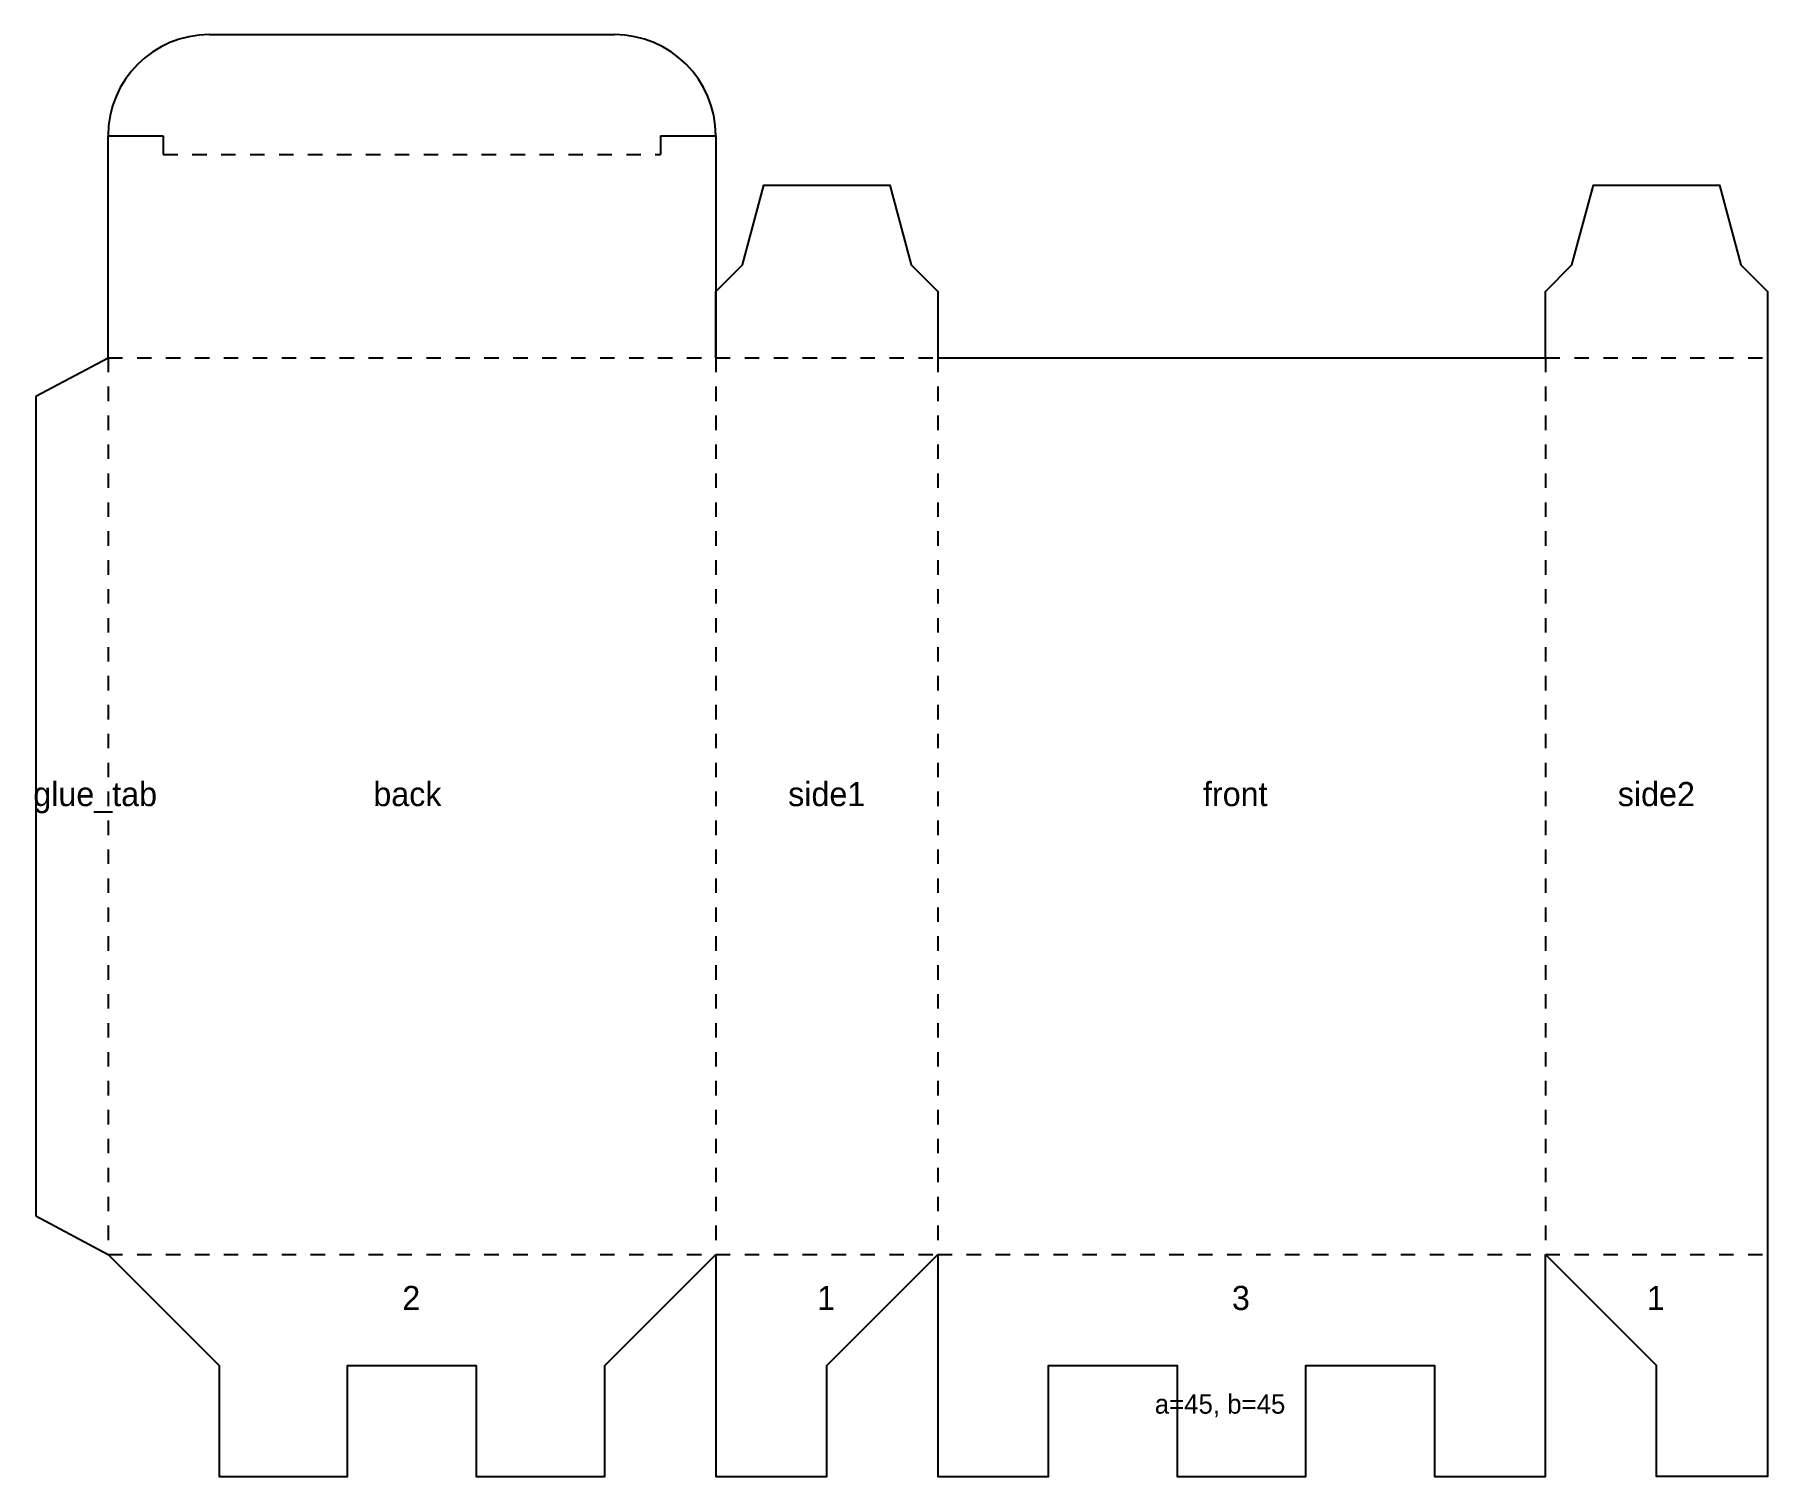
# Model space of a CAD drawing. Header units: millimetres. Extents: x 0 to 359, y -232 to 67.
import ezdxf

# ---------------------------------------------------------------- set-up
doc = ezdxf.new("R2010")
doc.units = ezdxf.units.MM
doc.linetypes.add('DASHED', pattern=[6, 3, -3])
for name, color, linetype in [('CREASE', 5, 'DASHED'), ('CUT', 1, 'CONTINUOUS'), ('TEXT', 7, 'Continuous')]:
    doc.layers.add(name, color=color, linetype=linetype)

msp = doc.modelspace()

# ---------------------------------------------------------------- linework, layer by layer
at = {"layer": 'CREASE', "linetype": 'DASHED'}
for p, q in [((26.45, 42.17), (129.55, 42.17)), ((15, 0), (15, -186)), ((15, 0), (141, 0)), ((141, 0), (141, -186)), ((141, 0), (187, 0)), ((187, 0), (187, -186)), ((313, 0), (313, -186)), ((313, 0), (359, 0)), ((15, -186), (141, -186)), ((141, -186), (187, -186)), ((187, -186), (313, -186)), ((313, -186), (359, -186))]:
    msp.add_line(p, q, dxfattribs=at)
at = {"layer": 'CUT'}
for p, q in [((36, 67), (120, 67)), ((15, 0), (15, 46)), ((15, 46), (26.45, 46)), ((26.45, 46), (26.45, 42.17)), ((26.45, 46), (26.45, 42.17)), ((129.55, 46), (129.55, 42.17)), ((129.55, 46), (141, 46)), ((141, 46), (141, 0)), ((0, -8), (15, 0)), ((187, 0), (313, 0)), ((359, 0), (359, -186)), ((0, -8), (0, -178)), ((0, -178), (15, -186))]:
    msp.add_line(p, q, dxfattribs=at)
for points in [[(141, 0), (141, 13.76), (146.5, 19.26), (150.94, 35.78), (177.06, 35.78), (181.5, 19.26), (187, 13.76), (187, 0)], [(313, 0), (313, 13.76), (318.5, 19.26), (322.94, 35.78), (349.06, 35.78), (353.5, 19.26), (359, 13.76), (359, 0)], [(15, -186), (38, -209), (38, -232), (64.67, -232), (64.67, -209), (91.33, -209), (91.33, -232), (118, -232), (118, -209), (141, -186)], [(141, -186), (141, -232), (164, -232), (164, -209), (187, -186)], [(187, -186), (187, -232), (210, -232), (210, -209), (236.67, -209), (236.67, -232), (263.33, -232), (263.33, -209), (290, -209), (290, -232), (313, -232), (313, -186)], [(359, -186), (359, -232), (336, -232), (336, -209), (313, -186)]]:
    msp.add_lwpolyline(points, dxfattribs=at)
for centre, start, end in [((36, 46), 90, 180), ((120, 46), 0, 90)]:
    msp.add_arc(centre, 21, start, end, dxfattribs=at)

# ---------------------------------------------------------------- texts
at = {"layer": 'TEXT'}
for s, height, p in [('glue_tab', 5, (-0.5, -93)), ('back', 5, (70, -93)), ('side1', 5, (156, -93)), ('front', 5, (242, -93)), ('side2', 5, (328, -93)), ('2', 5, (76, -197.5)), ('1', 5, (162, -197.5)), ('3', 5, (248, -197.5)), ('1', 5, (334, -197.5)), ('a=45, b=45', 4, (232, -219))]:
    msp.add_text(s, height=height, dxfattribs=at).set_placement(p)

doc.saveas('drawing.dxf')
